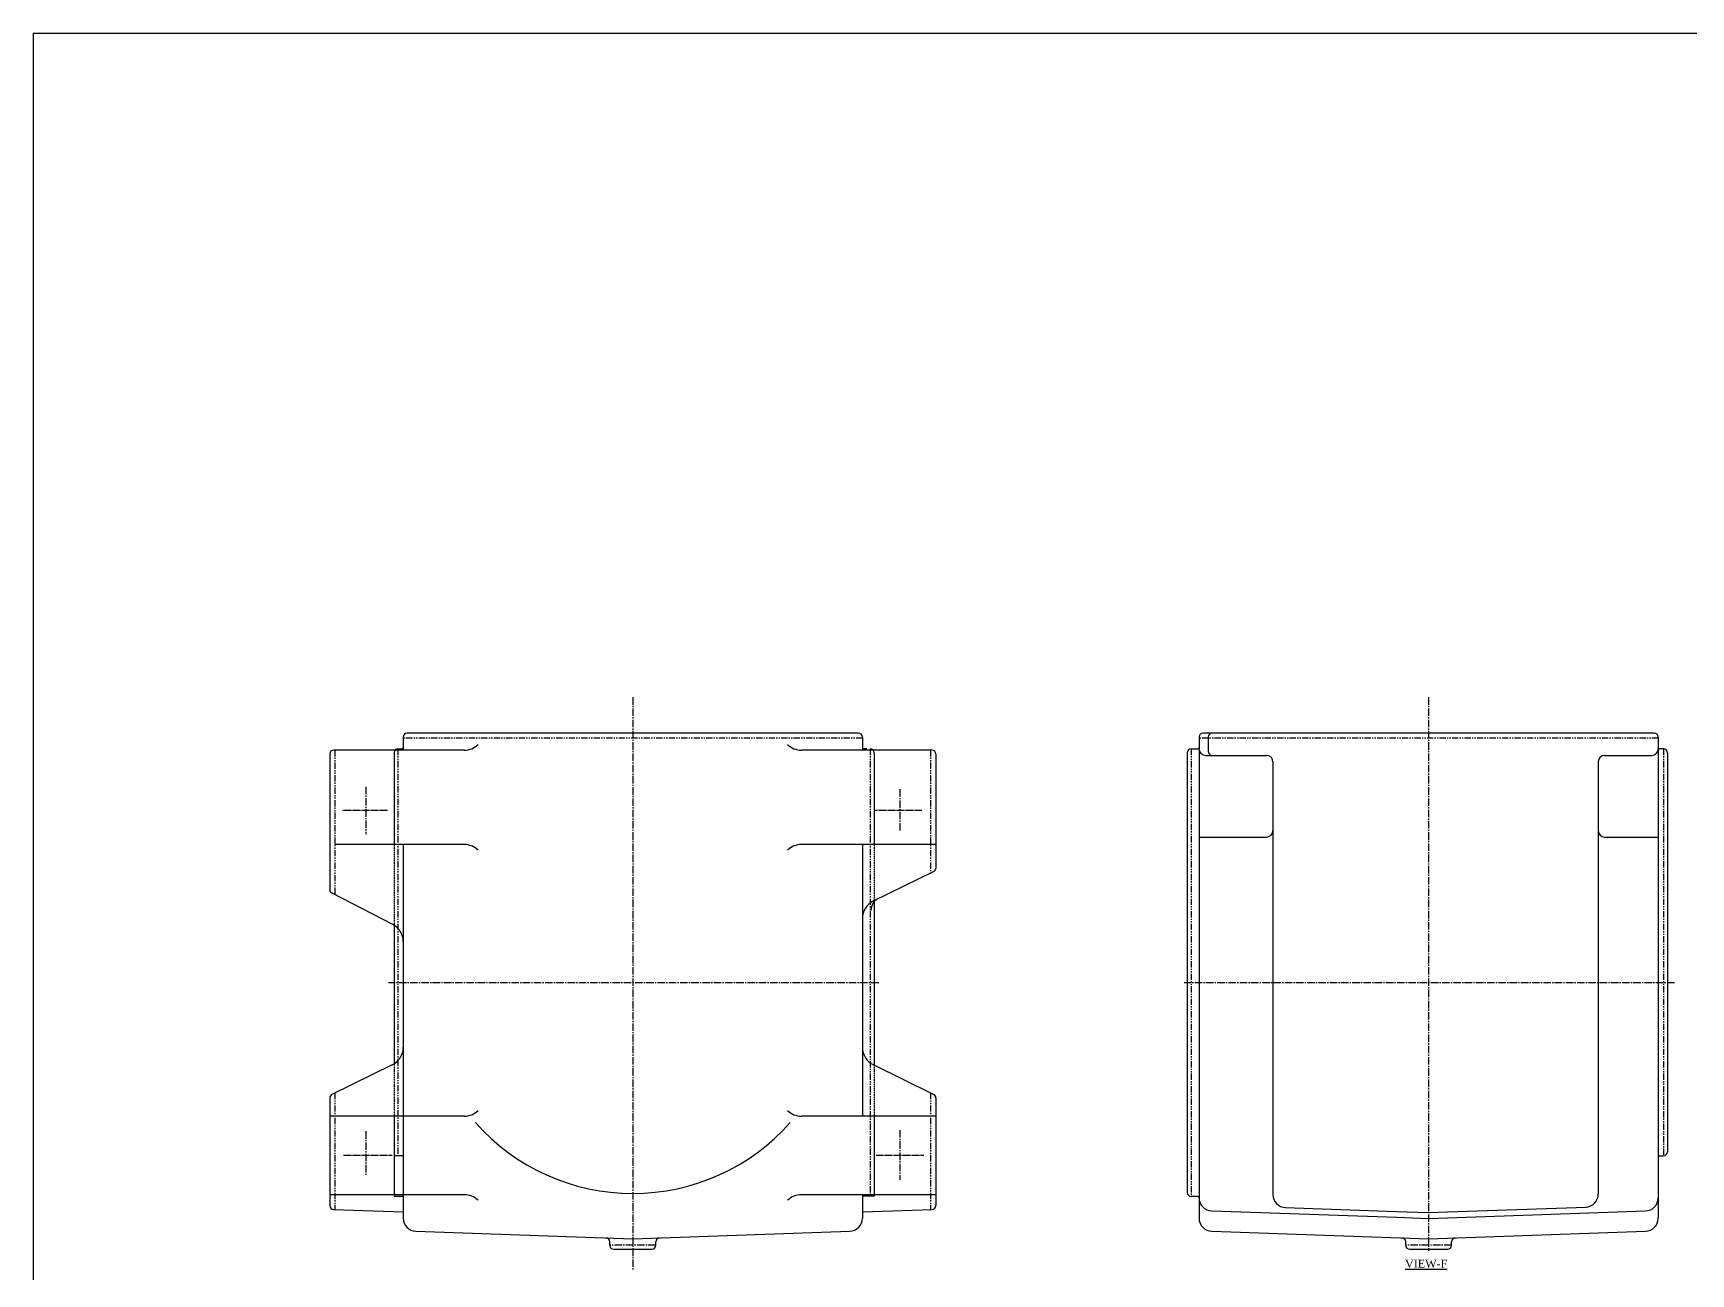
# Model space of a CAD drawing. Header units: millimetres. Extents: x -3508 to 12243, y -3609 to 4092.
# Drawn here: x 2624 to 3888, y 146 to 1092 of the extents above; entities that cross this region are included whole.
import ezdxf

# ---------------------------------------------------------------- set-up
doc = ezdxf.new("R2010")
doc.units = ezdxf.units.MM
doc.header["$LTSCALE"] = 0.3
for name, pattern in [('CENTER2', [28.575, 19.05, -3.175, 3.175, -3.175]), ('HIDDEN2', [4.7625, 3.175, -1.5875]), ('PHANTOM2', [31.75, 15.875, -3.175, 3.175, -3.175, 3.175, -3.175])]:
    doc.linetypes.add(name, pattern=pattern)
for name, color, linetype in [('center', 1, 'CENTER2'), ('CHAIN ...', 8, 'PHANTOM2'), ('hidden', 4, 'HIDDEN2')]:
    doc.layers.add(name, color=color, linetype=linetype)
doc.styles.add('ROMANTIC', font='romantic.ttf')

msp = doc.modelspace()

# ---------------------------------------------------------------- linework, layer by layer
for p, q in [((2624.0253, 1091.7581), (2624.0253, -653.5235)), ((2624.0253, 1091.7581), (7977.3716, 1091.7581)), ((3253.1016, 558.1718), (2909.1016, 558.1718)), ((3859.722, 558.1718), (3515.722, 558.1718)), ((2952.604, 545.1718), (2853.1016, 545.1718)), ((2902.6016, 546.1718), (2905.1016, 546.1718)), ((2906.1016, 555.1718), (2906.1016, 545.1718)), ((3309.1016, 545.1718), (3209.5993, 545.1718)), ((3256.1016, 555.1718), (3256.1016, 545.1718)), ((3259.6016, 546.1718), (3257.1016, 546.1718)), ((3506.722, 546.1718), (3511.722, 546.1718)), ((3512.722, 555.1718), (3512.722, 188.3348)), ((3519.722, 555.1718), (3519.722, 544.1718)), ((3862.722, 555.1718), (3862.722, 206.1718)), ((3866.722, 546.1718), (3863.722, 546.1718)), ((2850.1016, 542.1718), (2850.1016, 439.0713)), ((2899.1016, 543.1718), (2899.1016, 473.1718)), ((3265.1016, 543.1718), (3265.1016, 473.1718)), ((3312.1016, 542.1718), (3312.1016, 455.2757)), ((3503.722, 543.1718), (3503.722, 315.4616)), ((3517.722, 541.1718), (3564.022, 541.1718)), ((3569.022, 536.1718), (3569.022, 367.6718)), ((3817.022, 536.1718), (3817.022, 367.6718)), ((3822.022, 541.1718), (3857.722, 541.1718)), ((3869.722, 543.1718), (3869.722, 473.1718)), ((2952.604, 473.1718), (2854.1016, 473.1718)), ((2906.1016, 473.1718), (2906.1016, 188.3348)), ((3312.1016, 473.1718), (3209.5993, 473.1718)), ((3256.1016, 473.1718), (3256.1016, 266.1718)), ((3512.722, 478.8528), (3564.022, 478.8528)), ((3822.022, 478.8528), (3862.722, 478.8528)), ((3869.722, 473.1718), (3869.722, 429.0704)), ((3264.5252, 430.1926), (3310.4169, 452.5794)), ((2851.7192, 436.4088), (2898.0139, 412.3712)), ((3265.1016, 429.0704), (3265.1016, 419.882)), ((3265.1016, 419.882), (3265.1016, 315.4616)), ((3869.722, 429.0704), (3869.722, 419.882)), ((3869.722, 419.882), (3869.722, 315.4616)), ((2899.1016, 411.418), (2899.1016, 402.4338)), ((2899.1016, 402.4338), (2899.1016, 315.4616)), ((3569.022, 367.6718), (3569.022, 206.3952)), ((3817.022, 367.6718), (3817.022, 206.7586)), ((2897.6781, 305.151), (2851.7863, 282.7642)), ((2899.1016, 315.4616), (2899.1016, 306.2732)), ((3310.4169, 282.7642), (3264.5252, 305.151)), ((3265.1016, 315.4616), (3265.1016, 305.4946)), ((3503.722, 315.4616), (3503.722, 306.2732)), ((3503.722, 306.2732), (3503.722, 266.1718)), ((3869.722, 315.4616), (3869.722, 306.2732)), ((3869.722, 306.2732), (3869.722, 266.1718)), ((2850.1016, 280.0679), (2850.1016, 197.9907)), ((3312.1016, 280.0679), (3312.1016, 197.9907)), ((2952.604, 266.1718), (2850.1016, 266.1718)), ((2899.1016, 266.1718), (2899.1016, 205.1718)), ((3312.1016, 266.1718), (3209.5993, 266.1718)), ((3265.1016, 266.1718), (3265.1016, 205.1718)), ((3503.722, 266.1718), (3503.722, 207.9522)), ((3869.722, 266.1718), (3869.722, 238.9218)), ((2906.1016, 235.9218), (2899.1016, 235.9218)), ((3863.722, 235.9218), (3866.722, 235.9218)), ((3862.722, 222.6429), (3862.722, 188.3348)), ((2952.604, 206.1718), (2850.1016, 206.1718)), ((2899.1016, 205.1718), (2906.1016, 205.1718)), ((3312.1016, 206.1718), (3209.5993, 206.1718)), ((3256.1016, 206.1718), (3256.1016, 188.3348)), ((3265.1016, 205.1718), (3256.1016, 205.1718)), ((3511.722, 204.9522), (3506.722, 204.9522)), ((2852.9988, 194.9925), (2906.1016, 193.1718)), ((3256.1016, 193.1718), (3309.2044, 194.9925)), ((3522.3793, 193.8407), (3663.2905, 189.0095)), ((3578.2485, 196.4252), (3663.2905, 193.5095)), ((3663.2905, 193.5095), (3687.722, 192.6718)), ((3687.722, 192.6718), (3702.1535, 193.1666)), ((3702.1535, 193.1666), (3807.7955, 196.7886)), ((3702.1535, 188.6666), (3853.0646, 193.8407)), ((2915.759, 178.3407), (3081.1016, 172.6718)), ((3081.1016, 172.6718), (3246.4443, 178.3407)), ((3522.3793, 178.3407), (3687.722, 172.6718)), ((3663.2905, 189.0095), (3687.722, 188.1718)), ((3687.722, 188.1718), (3702.1535, 188.6666)), ((3687.722, 172.6718), (3853.0646, 178.3407)), ((3063.6016, 167.6718), (3063.6016, 170.3729)), ((3066.6016, 164.6718), (3095.6016, 164.6718)), ((3098.6016, 167.6718), (3098.6016, 170.3729)), ((3670.222, 167.6718), (3670.222, 170.3729)), ((3673.222, 164.6718), (3702.222, 164.6718)), ((3705.222, 167.6718), (3705.222, 170.3729))]:
    msp.add_line(p, q)
for centre, radius, start, end in [((2909.1016, 555.1718), 3, 90, 180), ((3253.1016, 555.1718), 3, 0, 90), ((3515.722, 555.1718), 3, 90, 180), ((3522.722, 555.1718), 3, 90, 180), ((3859.722, 555.1718), 3, 0, 90), ((2853.1016, 542.1718), 3, 90, 180), ((2902.1016, 543.1718), 3, 90, 180), ((2905.1016, 547.1718), 1, 270, 360), ((2952.6444, 560.4498), 15.2781, 269.8482266, 313.4158582), ((3209.5588, 560.4498), 15.2781, 226.5841418, 270.1517734), ((3257.1016, 547.1718), 1, 180, 270), ((3262.1016, 543.1718), 3, 0, 90), ((3309.1016, 542.1718), 3, 0, 90), ((3506.722, 543.1718), 3, 90, 180), ((3511.722, 547.1718), 1, 270, 0), ((3517.722, 546.1718), 5, 180, 270), ((3522.722, 544.1718), 3, 180, 270), ((3857.722, 546.1718), 5, 270, 0), ((3863.722, 547.1718), 1, 180, 270), ((3866.722, 543.1718), 3, 0, 90), ((3564.022, 536.1718), 5, 0, 90), ((3822.022, 536.1718), 5, 90, 180), ((3564.022, 483.8528), 5, 270, 0), ((3822.022, 483.8528), 5, 180, 270), ((2952.6444, 457.8938), 15.2781, 46.5841418, 90.1517734), ((3209.5588, 457.8938), 15.2781, 89.8482266, 133.4158582), ((3309.1016, 455.2757), 3, 296.003909, 0), ((2853.1016, 439.0713), 3, 180, 242.5602721), ((3271.1016, 416.7112), 15, 116.003909, 180), ((3272.6016, 423.0061), 10, 116.003909, 180), ((2891.1016, 399.0588), 15, 0, 62.5602721), ((2891.1016, 318.6324), 15, 296.003909, 0), ((3271.1016, 318.6324), 15, 180, 243.996091), ((3266.1016, 305.4946), 1, 180, 243.996091), ((2853.1016, 280.0679), 3, 116.003909, 180), ((3309.1016, 280.0679), 3, 360, 63.996091), ((2952.6444, 281.4498), 15.2781, 269.8482266, 313.4158582), ((3209.5588, 281.4498), 15.2781, 226.5841418, 270.1517734), ((3081.1016, 367.5051), 160.3333, 221.5445094, 318.4554906), ((3863.722, 234.9218), 1, 90, 180), ((3866.722, 238.9218), 3, 270, 0), ((2952.6444, 190.8938), 15.2781, 46.5841418, 90.1517734), ((3209.5588, 190.8938), 15.2781, 89.8482266, 133.4158582), ((3506.722, 207.9522), 3, 180, 270), ((3511.722, 203.9522), 1, 0, 90), ((3522.722, 203.8348), 10, 180, 268.0363425), ((3579.022, 206.3952), 10, 180, 268.0363425), ((3807.022, 206.7586), 10, 271.9636575, 0), ((3852.722, 203.8348), 10, 271.9636575, 0), ((2853.1016, 197.9907), 3, 180, 268.0363425), ((3309.1016, 197.9907), 3, 271.9636575, 360), ((2916.1016, 188.3348), 10, 180, 268.0363425), ((3246.1016, 188.3348), 10, 271.9636575, 0), ((3522.722, 188.3348), 10, 180, 268.0363425), ((3852.722, 188.3348), 10, 271.9636575, 0), ((3060.6016, 170.3729), 3, 0, 88.0363425), ((3066.6016, 167.6718), 3, 180, 270), ((3095.6016, 167.6718), 3, 270, 0), ((3101.6016, 170.3729), 3, 91.9636575, 180), ((3667.222, 170.3729), 3, 0, 88.0363425), ((3673.222, 167.6718), 3, 180, 270), ((3702.222, 167.6718), 3, 270, 0), ((3708.222, 170.3729), 3, 91.9636575, 180)]:
    msp.add_arc(centre, radius, start, end)
at = {"layer": 'center'}
for p, q in [((3081.1016, 585.4945), (3081.1016, 148.2451)), ((3687.722, 585.4945), (3687.722, 163.5113)), ((2877.6016, 517.2198), (2877.6016, 481.0017)), ((3284.6016, 515.317), (3284.6016, 483.2366)), ((3268.552, 367.6718), (2894.7568, 367.6718)), ((3875.1723, 367.6718), (3501.3772, 367.6718)), ((2877.6016, 254.641), (2877.6016, 220.7456)), ((3284.6016, 255.5126), (3284.6016, 217.5848)), ((3098.6016, 167.6718), (3063.6016, 167.6718)), ((3705.222, 167.6718), (3670.222, 167.6718))]:
    msp.add_line(p, q, dxfattribs=at)
at = {"layer": 'center', "ltscale": 0.4}
for p, q in [((2894.2328, 499.1718), (2859.4399, 499.1718)), ((3301.4456, 499.1718), (3265.6739, 499.1718)), ((2897.5552, 236.1718), (2860.1017, 236.1718)), ((3302.869, 236.1718), (3266.626, 236.1718))]:
    msp.add_line(p, q, dxfattribs=at)
at = {"layer": 'CHAIN ...'}
for p, q in [((2854.1016, 545.1718), (2854.1016, 435.1718)), ((2902.1016, 546.1718), (2902.1016, 309.0018)), ((3256.1016, 554.1718), (2906.1016, 554.1718)), ((3262.1016, 546.1718), (3262.1016, 205.1718)), ((3308.1016, 545.1718), (3308.1016, 451.45)), ((3506.722, 546.1718), (3506.722, 204.9522)), ((3862.722, 554.1718), (3512.722, 554.1718)), ((3866.722, 546.1718), (3866.722, 235.9218)), ((2902.1016, 308.887), (2902.1016, 235.9218)), ((2854.1016, 283.8936), (2854.1016, 194.9547)), ((3308.1016, 283.8936), (3308.1016, 194.9547))]:
    msp.add_line(p, q, dxfattribs=at)
at = {"layer": 'hidden'}
for p, q in [((2899.1016, 473.1718), (2899.1016, 411.418)), ((3265.1016, 473.1718), (3265.1016, 429.0704)), ((2899.1016, 306.2732), (2899.1016, 266.1718)), ((3265.1016, 304.8698), (3265.1016, 266.1718))]:
    msp.add_line(p, q, dxfattribs=at)

# ---------------------------------------------------------------- texts
at = {"style": 'ROMANTIC'}
msp.add_text('%%UVIEW-F', height=6.1, dxfattribs=at).set_placement((3669.7191, 150.6328))

doc.saveas('drawing.dxf')
